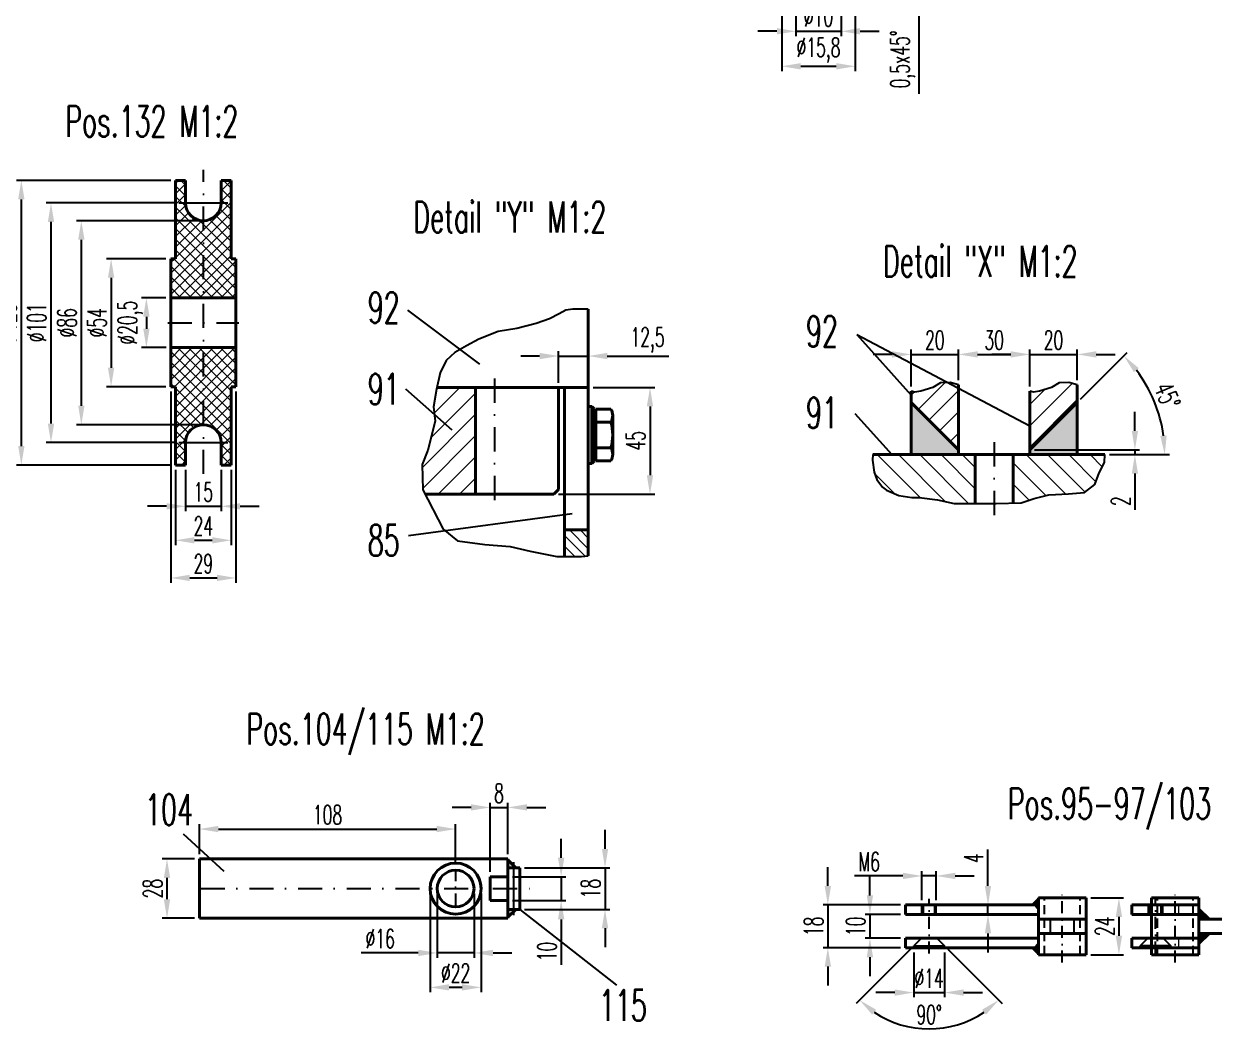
# Model space of a CAD drawing. Extents: x -620 to 569, y 5788 to 6629.
# Drawn here: x -117 to 133.8, y 6074.7 to 6285.1 of the extents above; entities that cross this region are included whole.
import ezdxf

# ---------------------------------------------------------------- set-up
doc = ezdxf.new("R2010")
doc.units = 0
doc.linetypes.add('STRICHPUNKT', pattern=[25.4, 12.7, -6.35, 0, -6.35])
doc.linetypes.add('VERDECKT', pattern=[9.525, 6.35, -3.175])
doc.layers.get('Defpoints').update_dxf_attribs({"linetype": 'CONTINUOUS'})
for name, color, linetype, lineweight in [('ACHSE', 150, 'STRICHPUNKT', 25), ('BEM', 6, 'CONTINUOUS', 25), ('SCHRAFFUR', 252, 'CONTINUOUS', 13), ('TEXT_7', 1, 'CONTINUOUS', 60), ('VERDECKT', 2, 'VERDECKT', 25), ('VOLL_03', 6, 'CONTINUOUS', 25), ('VOLL_05', 7, 'CONTINUOUS', 40)]:
    doc.layers.add(name, color=color, linetype=linetype, lineweight=lineweight)
doc.styles.add('ROMANS', font='romans.shx', dxfattribs={"width": 0.6, "height": 80})
doc.styles.get("Standard").update_dxf_attribs({"font": 'romans.shx', "width": 0.6})
doc.dimstyles.get("Standard").update_dxf_attribs({"dimtxt": 4, "dimasz": 4, "dimexe": 1, "dimexo": 1, "dimgap": 1, "dimtad": 1, "dimdsep": 46, "dimtxsty": 'Standard', "dimcen": 0, "dimclrd": 256, "dimclre": 256, "dimclrt": 256, "dimazin": 0, "dimtfac": 1, "dimtmove": 0, "dimatfit": 3, "dimfxl": 0, "dimtolj": 1, "dimtzin": 0, "dimarcsym": 0})
pattern_1 = [(45, (73.5245, 2030.1552), (-2.245064, 2.245064), [])]

# ---------------------------------------------------------------- blocks, each defined once
blk = doc.blocks.new('*D361')
at = {"layer": 'BEM', "lineweight": -2}
for p, q in [((71.56, 6297.34), (71.56, 6301.34)), ((58.64, 6292.84), (72.56, 6292.84)), ((59.14, 6293.34), (72.56, 6293.34)), ((71.56, 6293.34), (71.56, 6292.84)), ((71.56, 6288.84), (71.56, 6270.39))]:
    blk.add_line(p, q, dxfattribs=at)
at = {"layer": 'BEM'}
for points in [[(70.89, 6297.34), (72.23, 6297.34), (71.56, 6293.34)], [(70.89, 6288.84), (72.23, 6288.84), (71.56, 6292.84)]]:
    blk.add_solid(points, dxfattribs=at)
at = {"layer": 'Defpoints', "color": 0}
for p in [(57.64, 6292.84), (58.14, 6293.34), (71.56, 6292.84)]:
    blk.add_point(p, dxfattribs=at)
at = {"layer": 'BEM', "insert": (68.18, 6277.62), "char_height": 4, "attachment_point": 5, "rotation": 90}
blk.add_mtext('\\A1;0,5x45°', dxfattribs=at)
blk = doc.blocks.new('*D360')
at = {"layer": 'BEM', "lineweight": -2}
for p, q in [((42.64, 6292.34), (42.64, 6275.17)), ((58.14, 6292.34), (58.14, 6275.17)), ((46.64, 6276.17), (54.14, 6276.17))]:
    blk.add_line(p, q, dxfattribs=at)
at = {"layer": 'BEM'}
for points in [[(46.64, 6276.84), (46.64, 6275.5), (42.64, 6276.17)], [(54.14, 6276.84), (54.14, 6275.5), (58.14, 6276.17)]]:
    blk.add_solid(points, dxfattribs=at)
at = {"layer": 'Defpoints', "color": 0}
for p in [(42.64, 6293.34), (58.14, 6293.34), (58.14, 6276.17)]:
    blk.add_point(p, dxfattribs=at)
at = {"layer": 'BEM', "insert": (50.39, 6279.55), "char_height": 4, "attachment_point": 5}
blk.add_mtext('\\A1;%%c15,8', dxfattribs=at)
blk = doc.blocks.new('*D359')
at = {"layer": 'BEM', "lineweight": -2}
for p, q in [((45.64, 6292.34), (45.64, 6282.54)), ((55.14, 6292.34), (55.14, 6282.54)), ((41.64, 6283.54), (37.64, 6283.54)), ((45.64, 6283.54), (55.14, 6283.54)), ((59.14, 6283.54), (63.14, 6283.54))]:
    blk.add_line(p, q, dxfattribs=at)
at = {"layer": 'BEM'}
for points in [[(41.64, 6284.21), (41.64, 6282.88), (45.64, 6283.54)], [(59.14, 6284.21), (59.14, 6282.88), (55.14, 6283.54)]]:
    blk.add_solid(points, dxfattribs=at)
at = {"layer": 'Defpoints', "color": 0}
for p in [(45.64, 6293.34), (55.14, 6293.34), (55.14, 6283.54)]:
    blk.add_point(p, dxfattribs=at)
at = {"layer": 'BEM', "insert": (50.39, 6286.54), "char_height": 4, "attachment_point": 5}
blk.add_mtext('\\A1;%%c10', dxfattribs=at)
blk = doc.blocks.new('*D333')
at = {"layer": 'BEM', "lineweight": -2}
for p, q in [((-80.06, 6110.12), (-80.06, 6116.42)), ((-76.06, 6115.42), (-30.06, 6115.42)), ((-26.06, 6108), (-26.06, 6116.42))]:
    blk.add_line(p, q, dxfattribs=at)
at = {"layer": 'BEM'}
for points in [[(-76.06, 6116.09), (-76.06, 6114.75), (-80.06, 6115.42)], [(-30.06, 6116.09), (-30.06, 6114.75), (-26.06, 6115.42)]]:
    blk.add_solid(points, dxfattribs=at)
at = {"layer": 'Defpoints', "color": 0}
for p in [(-26.06, 6115.42), (-80.06, 6109.12), (-26.06, 6107)]:
    blk.add_point(p, dxfattribs=at)
at = {"layer": 'BEM', "insert": (-53.06, 6118.42), "char_height": 4, "attachment_point": 5}
blk.add_mtext('\\A1;108', dxfattribs=at)
blk = doc.blocks.new('*D335')
at = {"layer": 'BEM', "lineweight": -2}
for p, q in [((-22.81, 6119.98), (-26.81, 6119.98)), ((-18.81, 6106.37), (-18.81, 6120.98)), ((-18.81, 6119.98), (-15.06, 6119.98)), ((-15.06, 6110.12), (-15.06, 6120.98)), ((-11.06, 6119.98), (-7.06, 6119.98))]:
    blk.add_line(p, q, dxfattribs=at)
at = {"layer": 'BEM'}
for points in [[(-22.81, 6120.65), (-22.81, 6119.32), (-18.81, 6119.98)], [(-11.06, 6120.65), (-11.06, 6119.32), (-15.06, 6119.98)]]:
    blk.add_solid(points, dxfattribs=at)
at = {"layer": 'Defpoints', "color": 0}
for p in [(-15.06, 6119.98), (-15.06, 6109.12), (-18.81, 6105.37)]:
    blk.add_point(p, dxfattribs=at)
at = {"layer": 'BEM', "insert": (-16.94, 6122.98), "char_height": 4, "attachment_point": 5}
blk.add_mtext('\\A1;8', dxfattribs=at)
blk = doc.blocks.new('*D336')
at = {"layer": 'BEM', "lineweight": -2}
for p, q in [((-3.83, 6109.37), (-3.83, 6113.37)), ((-14.06, 6105.37), (-2.83, 6105.37)), ((-3.83, 6105.37), (-3.83, 6100.37)), ((-14.06, 6100.37), (-2.83, 6100.37)), ((-3.83, 6096.37), (-3.83, 6086.83))]:
    blk.add_line(p, q, dxfattribs=at)
at = {"layer": 'BEM'}
for points in [[(-4.5, 6109.37), (-3.16, 6109.37), (-3.83, 6105.37)], [(-4.5, 6096.37), (-3.16, 6096.37), (-3.83, 6100.37)]]:
    blk.add_solid(points, dxfattribs=at)
at = {"layer": 'Defpoints', "color": 0}
for p in [(-15.06, 6105.37), (-15.06, 6100.37), (-3.83, 6100.37)]:
    blk.add_point(p, dxfattribs=at)
at = {"layer": 'BEM', "insert": (-6.83, 6089.6), "char_height": 4, "attachment_point": 5, "rotation": 90}
blk.add_mtext('\\A1;10', dxfattribs=at)
blk = doc.blocks.new('*D338')
at = {"layer": 'BEM', "lineweight": -2}
for p, q in [((5.41, 6111.25), (5.41, 6115.25)), ((-11.56, 6107.25), (6.41, 6107.25)), ((5.41, 6107.25), (5.41, 6098.5)), ((-11.56, 6098.5), (6.41, 6098.5)), ((5.41, 6094.5), (5.41, 6090.5))]:
    blk.add_line(p, q, dxfattribs=at)
at = {"layer": 'BEM'}
for points in [[(4.74, 6111.25), (6.08, 6111.25), (5.41, 6107.25)], [(4.74, 6094.5), (6.08, 6094.5), (5.41, 6098.5)]]:
    blk.add_solid(points, dxfattribs=at)
at = {"layer": 'Defpoints', "color": 0}
for p in [(-12.56, 6107.25), (-12.56, 6098.5), (5.41, 6098.5)]:
    blk.add_point(p, dxfattribs=at)
at = {"layer": 'BEM', "insert": (2.41, 6102.87), "char_height": 4, "attachment_point": 5, "rotation": 90}
blk.add_mtext('\\A1;18', dxfattribs=at)
blk = doc.blocks.new('*D331')
at = {"layer": 'BEM', "lineweight": -2}
for p, q in [((-81.06, 6109.12), (-87.88, 6109.12)), ((-86.88, 6105.12), (-86.88, 6100.62)), ((-81.06, 6096.62), (-87.88, 6096.62))]:
    blk.add_line(p, q, dxfattribs=at)
at = {"layer": 'BEM'}
for points in [[(-87.54, 6105.12), (-86.21, 6105.12), (-86.88, 6109.12)], [(-87.54, 6100.62), (-86.21, 6100.62), (-86.88, 6096.62)]]:
    blk.add_solid(points, dxfattribs=at)
at = {"layer": 'Defpoints', "color": 0}
for p in [(-80.06, 6109.12), (-86.88, 6096.62), (-80.06, 6096.62)]:
    blk.add_point(p, dxfattribs=at)
at = {"layer": 'BEM', "insert": (-89.88, 6102.87), "char_height": 4, "attachment_point": 5, "rotation": 90}
blk.add_mtext('\\A1;28', dxfattribs=at)
blk = doc.blocks.new('*D334')
at = {"layer": 'BEM', "lineweight": -2}
for p, q in [((-29.94, 6101.87), (-29.94, 6088.31)), ((-22.19, 6101.87), (-22.19, 6088.31)), ((-33.94, 6089.31), (-45.99, 6089.31)), ((-22.19, 6089.31), (-29.94, 6089.31)), ((-18.19, 6089.31), (-14.19, 6089.31))]:
    blk.add_line(p, q, dxfattribs=at)
at = {"layer": 'BEM'}
for points in [[(-33.94, 6089.98), (-33.94, 6088.64), (-29.94, 6089.31)], [(-18.19, 6089.98), (-18.19, 6088.64), (-22.19, 6089.31)]]:
    blk.add_solid(points, dxfattribs=at)
at = {"layer": 'Defpoints', "color": 0}
for p in [(-29.94, 6102.87), (-22.19, 6102.87), (-29.94, 6089.31)]:
    blk.add_point(p, dxfattribs=at)
at = {"layer": 'BEM', "insert": (-41.96, 6092.31), "char_height": 4, "attachment_point": 5}
blk.add_mtext('\\A1;%%c16', dxfattribs=at)
blk = doc.blocks.new('*D341')
at = {"layer": 'BEM', "lineweight": -2}
for p, q in [((-31.44, 6101.87), (-31.44, 6081.05)), ((-20.69, 6101.87), (-20.69, 6081.05)), ((-24.69, 6082.05), (-27.44, 6082.05))]:
    blk.add_line(p, q, dxfattribs=at)
at = {"layer": 'BEM'}
for points in [[(-27.44, 6082.72), (-27.44, 6081.39), (-31.44, 6082.05)], [(-24.69, 6082.72), (-24.69, 6081.39), (-20.69, 6082.05)]]:
    blk.add_solid(points, dxfattribs=at)
at = {"layer": 'Defpoints', "color": 0}
for p in [(-31.44, 6102.87), (-20.69, 6102.87), (-31.44, 6082.05)]:
    blk.add_point(p, dxfattribs=at)
at = {"layer": 'BEM', "insert": (-26.06, 6085.05), "char_height": 4, "attachment_point": 5}
blk.add_mtext('\\A1;%%c22', dxfattribs=at)
blk = doc.blocks.new('*D314')
at = {"layer": 'BEM', "lineweight": -2}
for p, q in [((86.1, 6103.42), (86.1, 6111.13)), ((83.73, 6099.42), (87.1, 6099.42)), ((83.73, 6097.42), (87.1, 6097.42)), ((86.1, 6097.42), (86.1, 6099.42)), ((86.1, 6093.42), (86.1, 6089.42))]:
    blk.add_line(p, q, dxfattribs=at)
at = {"layer": 'BEM'}
for points in [[(85.43, 6103.42), (86.76, 6103.42), (86.1, 6099.42)], [(85.43, 6093.42), (86.76, 6093.42), (86.1, 6097.42)]]:
    blk.add_solid(points, dxfattribs=at)
at = {"layer": 'Defpoints', "color": 0}
for p in [(82.73, 6099.42), (82.73, 6097.42), (86.1, 6099.42)]:
    blk.add_point(p, dxfattribs=at)
at = {"layer": 'BEM', "insert": (83.1, 6109.27), "char_height": 4, "attachment_point": 5, "rotation": 90}
blk.add_mtext('\\A1;4', dxfattribs=at)
blk = doc.blocks.new('*D324')
at = {"layer": 'BEM', "lineweight": -2}
for p, q in [((70.44, 6089.42), (70.44, 6079.96)), ((76.94, 6089.42), (76.94, 6079.96)), ((66.44, 6080.96), (62.44, 6080.96)), ((70.44, 6080.96), (76.94, 6080.96)), ((80.94, 6080.96), (84.94, 6080.96))]:
    blk.add_line(p, q, dxfattribs=at)
at = {"layer": 'BEM'}
for points in [[(66.44, 6081.62), (66.44, 6080.29), (70.44, 6080.96)], [(80.94, 6081.62), (80.94, 6080.29), (76.94, 6080.96)]]:
    blk.add_solid(points, dxfattribs=at)
at = {"layer": 'Defpoints', "color": 0}
for p in [(70.44, 6090.42), (76.94, 6090.42), (76.94, 6080.96)]:
    blk.add_point(p, dxfattribs=at)
at = {"layer": 'BEM', "insert": (73.69, 6083.96), "char_height": 4, "attachment_point": 5}
blk.add_mtext('\\A1;%%c14', dxfattribs=at)
blk = doc.blocks.new('*D323')
at = {"layer": 'BEM', "lineweight": -2}
for p, q in [((69.74, 6090.08), (58.32, 6078.67)), ((77.65, 6090.08), (89.06, 6078.67))]:
    blk.add_line(p, q, dxfattribs=at)
blk.add_arc((73.69, 6094.04), 20.74, 236.069, 303.931, dxfattribs=at)
at = {"layer": 'BEM'}
for points in [[(61.69, 6076.32), (62.54, 6077.35), (59.03, 6079.38)], [(84.85, 6077.35), (85.69, 6076.32), (88.36, 6079.38)]]:
    blk.add_solid(points, dxfattribs=at)
at = {"layer": 'Defpoints', "color": 0}
for p in [(72.07, 6092.42), (75.32, 6092.42), (70.44, 6090.79), (76.94, 6090.79), (68.33, 6074.01)]:
    blk.add_point(p, dxfattribs=at)
at = {"layer": 'BEM', "insert": (73.69, 6076.3), "char_height": 4, "attachment_point": 5}
blk.add_mtext('\\A1;90°', dxfattribs=at)
blk = doc.blocks.new('*D325')
at = {"layer": 'BEM', "lineweight": -2}
for p, q in [((68.19, 6105.54), (57.96, 6105.54)), ((72.19, 6100.42), (72.19, 6106.54)), ((75.19, 6105.54), (72.19, 6105.54)), ((75.19, 6100.42), (75.19, 6106.54)), ((79.19, 6105.54), (83.19, 6105.54))]:
    blk.add_line(p, q, dxfattribs=at)
at = {"layer": 'BEM'}
for points in [[(68.19, 6106.21), (68.19, 6104.87), (72.19, 6105.54)], [(79.19, 6106.21), (79.19, 6104.87), (75.19, 6105.54)]]:
    blk.add_solid(points, dxfattribs=at)
at = {"layer": 'Defpoints', "color": 0}
for p in [(72.19, 6105.54), (72.19, 6099.42), (75.19, 6099.42)]:
    blk.add_point(p, dxfattribs=at)
at = {"layer": 'BEM', "insert": (61.08, 6108.54), "char_height": 4, "attachment_point": 5}
blk.add_mtext('\\A1;M6', dxfattribs=at)
blk = doc.blocks.new('*D312')
at = {"layer": 'BEM', "lineweight": -2}
for p, q in [((61.22, 6101.42), (61.22, 6105.42)), ((67.69, 6097.42), (60.22, 6097.42)), ((61.22, 6097.42), (61.22, 6092.42)), ((67.69, 6092.42), (60.22, 6092.42)), ((61.22, 6088.42), (61.22, 6084.42))]:
    blk.add_line(p, q, dxfattribs=at)
at = {"layer": 'BEM'}
for points in [[(60.56, 6101.42), (61.89, 6101.42), (61.22, 6097.42)], [(60.56, 6088.42), (61.89, 6088.42), (61.22, 6092.42)]]:
    blk.add_solid(points, dxfattribs=at)
at = {"layer": 'Defpoints', "color": 0}
for p in [(68.69, 6097.42), (61.22, 6092.42), (68.69, 6092.42)]:
    blk.add_point(p, dxfattribs=at)
at = {"layer": 'BEM', "insert": (58.22, 6094.92), "char_height": 4, "attachment_point": 5, "rotation": 90}
blk.add_mtext('\\A1;10', dxfattribs=at)
blk = doc.blocks.new('*D329')
at = {"layer": 'BEM', "lineweight": -2}
for p, q in [((52.36, 6103.42), (52.36, 6107.42)), ((67.69, 6099.42), (51.36, 6099.42)), ((52.36, 6099.42), (52.36, 6090.42)), ((67.69, 6090.42), (51.36, 6090.42)), ((52.36, 6086.42), (52.36, 6082.42))]:
    blk.add_line(p, q, dxfattribs=at)
at = {"layer": 'BEM'}
for points in [[(51.69, 6103.42), (53.03, 6103.42), (52.36, 6099.42)], [(51.69, 6086.42), (53.03, 6086.42), (52.36, 6090.42)]]:
    blk.add_solid(points, dxfattribs=at)
at = {"layer": 'Defpoints', "color": 0}
for p in [(68.69, 6099.42), (52.36, 6090.42), (68.69, 6090.42)]:
    blk.add_point(p, dxfattribs=at)
at = {"layer": 'BEM', "insert": (49.36, 6094.92), "char_height": 4, "attachment_point": 5, "rotation": 90}
blk.add_mtext('\\A1;18', dxfattribs=at)
blk = doc.blocks.new('*D328')
at = {"layer": 'BEM', "lineweight": -2}
for p, q in [((107.76, 6100.92), (114.68, 6100.92)), ((113.68, 6096.92), (113.68, 6092.92)), ((107.76, 6088.92), (114.68, 6088.92))]:
    blk.add_line(p, q, dxfattribs=at)
at = {"layer": 'BEM'}
for points in [[(113.02, 6096.92), (114.35, 6096.92), (113.68, 6100.92)], [(113.02, 6092.92), (114.35, 6092.92), (113.68, 6088.92)]]:
    blk.add_solid(points, dxfattribs=at)
at = {"layer": 'Defpoints', "color": 0}
for p in [(106.76, 6100.92), (106.76, 6088.92), (113.68, 6088.92)]:
    blk.add_point(p, dxfattribs=at)
at = {"layer": 'BEM', "insert": (110.68, 6094.92), "char_height": 4, "attachment_point": 5, "rotation": 90}
blk.add_mtext('\\A1;24', dxfattribs=at)
blk = doc.blocks.new('*D238')
at = {"layer": 'BEM', "lineweight": -2}
for p, q in [((-86.09, 6207.62), (-86.09, 6167.34)), ((-72.34, 6207.62), (-72.34, 6167.34)), ((-82.09, 6168.34), (-76.34, 6168.34))]:
    blk.add_line(p, q, dxfattribs=at)
at = {"layer": 'BEM'}
for points in [[(-82.09, 6169.01), (-82.09, 6167.68), (-86.09, 6168.34)], [(-76.34, 6169.01), (-76.34, 6167.68), (-72.34, 6168.34)]]:
    blk.add_solid(points, dxfattribs=at)
at = {"layer": 'Defpoints', "color": 0}
for p in [(-86.09, 6208.62), (-72.34, 6208.62), (-72.34, 6168.34)]:
    blk.add_point(p, dxfattribs=at)
at = {"layer": 'BEM', "insert": (-79.22, 6171.34), "char_height": 4, "attachment_point": 5}
blk.add_mtext('\\A1;29', dxfattribs=at)
blk = doc.blocks.new('*D245')
at = {"layer": 'BEM', "lineweight": -2}
for p, q in [((-87.09, 6235.62), (-99.65, 6235.62)), ((-98.65, 6231.62), (-98.65, 6212.62)), ((-87.09, 6208.62), (-99.65, 6208.62))]:
    blk.add_line(p, q, dxfattribs=at)
at = {"layer": 'BEM'}
for points in [[(-99.32, 6231.62), (-97.99, 6231.62), (-98.65, 6235.62)], [(-99.32, 6212.62), (-97.99, 6212.62), (-98.65, 6208.62)]]:
    blk.add_solid(points, dxfattribs=at)
at = {"layer": 'Defpoints', "color": 0}
for p in [(-86.09, 6235.62), (-98.65, 6208.62), (-86.09, 6208.62)]:
    blk.add_point(p, dxfattribs=at)
at = {"layer": 'BEM', "insert": (-101.65, 6222.12), "char_height": 4, "attachment_point": 5, "rotation": 90}
blk.add_mtext('\\A1;%%c54', dxfattribs=at)
blk = doc.blocks.new('*D244')
at = {"layer": 'BEM', "lineweight": -2}
for p, q in [((-80.22, 6243.62), (-105.93, 6243.62)), ((-104.93, 6239.62), (-104.93, 6204.62)), ((-80.22, 6200.62), (-105.93, 6200.62))]:
    blk.add_line(p, q, dxfattribs=at)
at = {"layer": 'BEM'}
for points in [[(-105.59, 6239.62), (-104.26, 6239.62), (-104.93, 6243.62)], [(-105.59, 6204.62), (-104.26, 6204.62), (-104.93, 6200.62)]]:
    blk.add_solid(points, dxfattribs=at)
at = {"layer": 'Defpoints', "color": 0}
for p in [(-79.22, 6243.62), (-104.93, 6200.62), (-79.22, 6200.62)]:
    blk.add_point(p, dxfattribs=at)
at = {"layer": 'BEM', "insert": (-107.93, 6222.12), "char_height": 4, "attachment_point": 5, "rotation": 90}
blk.add_mtext('\\A1;%%c86', dxfattribs=at)
blk = doc.blocks.new('*D243')
at = {"layer": 'BEM', "lineweight": -2}
for p, q in [((-85.4, 6247.37), (-112.32, 6247.37)), ((-111.32, 6243.37), (-111.32, 6200.87)), ((-85.4, 6196.87), (-112.32, 6196.87))]:
    blk.add_line(p, q, dxfattribs=at)
at = {"layer": 'BEM'}
for points in [[(-111.98, 6243.37), (-110.65, 6243.37), (-111.32, 6247.37)], [(-111.98, 6200.87), (-110.65, 6200.87), (-111.32, 6196.87)]]:
    blk.add_solid(points, dxfattribs=at)
at = {"layer": 'Defpoints', "color": 0}
for p in [(-84.4, 6247.37), (-111.32, 6196.87), (-84.4, 6196.87)]:
    blk.add_point(p, dxfattribs=at)
at = {"layer": 'BEM', "insert": (-114.32, 6222.12), "char_height": 4, "attachment_point": 5, "rotation": 90}
blk.add_mtext('\\A1;%%c101', dxfattribs=at)
blk = doc.blocks.new('*D242')
at = {"layer": 'BEM', "lineweight": -2}
for p, q in [((-86.09, 6252.12), (-118.57, 6252.12)), ((-117.57, 6248.12), (-117.57, 6196.12)), ((-86.09, 6192.12), (-118.57, 6192.12))]:
    blk.add_line(p, q, dxfattribs=at)
at = {"layer": 'BEM'}
for points in [[(-118.23, 6248.12), (-116.9, 6248.12), (-117.57, 6252.12)], [(-118.23, 6196.12), (-116.9, 6196.12), (-117.57, 6192.12)]]:
    blk.add_solid(points, dxfattribs=at)
at = {"layer": 'Defpoints', "color": 0}
for p in [(-85.09, 6252.12), (-117.57, 6192.12), (-85.09, 6192.12)]:
    blk.add_point(p, dxfattribs=at)
at = {"layer": 'BEM', "insert": (-120.57, 6222.12), "char_height": 4, "attachment_point": 5, "rotation": 90}
blk.add_mtext('\\A1;%%c120', dxfattribs=at)
blk = doc.blocks.new('*D241')
at = {"layer": 'BEM', "lineweight": -2}
for p, q in [((-87.09, 6227.37), (-92.22, 6227.37)), ((-91.22, 6223.37), (-91.22, 6220.87)), ((-87.07, 6216.87), (-92.22, 6216.87))]:
    blk.add_line(p, q, dxfattribs=at)
at = {"layer": 'BEM'}
for points in [[(-91.89, 6223.37), (-90.55, 6223.37), (-91.22, 6227.37)], [(-91.89, 6220.87), (-90.55, 6220.87), (-91.22, 6216.87)]]:
    blk.add_solid(points, dxfattribs=at)
at = {"layer": 'Defpoints', "color": 0}
for p in [(-86.09, 6227.37), (-91.22, 6216.87), (-86.07, 6216.87)]:
    blk.add_point(p, dxfattribs=at)
at = {"layer": 'BEM', "insert": (-94.6, 6222.12), "char_height": 4, "attachment_point": 5, "rotation": 90}
blk.add_mtext('\\A1;%%c20,5', dxfattribs=at)
blk = doc.blocks.new('*D240')
at = {"layer": 'BEM', "lineweight": -2}
for p, q in [((-82.97, 6191.12), (-82.97, 6182.44)), ((-75.47, 6191.12), (-75.47, 6182.44)), ((-86.97, 6183.44), (-90.97, 6183.44)), ((-82.97, 6183.44), (-75.47, 6183.44)), ((-71.47, 6183.44), (-67.47, 6183.44))]:
    blk.add_line(p, q, dxfattribs=at)
at = {"layer": 'BEM'}
for points in [[(-86.97, 6184.1), (-86.97, 6182.77), (-82.97, 6183.44)], [(-71.47, 6184.1), (-71.47, 6182.77), (-75.47, 6183.44)]]:
    blk.add_solid(points, dxfattribs=at)
at = {"layer": 'Defpoints', "color": 0}
for p in [(-82.97, 6192.12), (-75.47, 6192.12), (-75.47, 6183.44)]:
    blk.add_point(p, dxfattribs=at)
at = {"layer": 'BEM', "insert": (-79.22, 6186.44), "char_height": 4, "attachment_point": 5}
blk.add_mtext('\\A1;15', dxfattribs=at)
blk = doc.blocks.new('*D239')
at = {"layer": 'BEM', "lineweight": -2}
for p, q in [((-85.09, 6191.12), (-85.09, 6175.27)), ((-73.34, 6191.12), (-73.34, 6175.27)), ((-81.09, 6176.27), (-77.34, 6176.27))]:
    blk.add_line(p, q, dxfattribs=at)
at = {"layer": 'BEM'}
for points in [[(-81.09, 6176.94), (-81.09, 6175.61), (-85.09, 6176.27)], [(-77.34, 6176.94), (-77.34, 6175.61), (-73.34, 6176.27)]]:
    blk.add_solid(points, dxfattribs=at)
at = {"layer": 'Defpoints', "color": 0}
for p in [(-85.09, 6192.12), (-73.34, 6192.12), (-73.34, 6176.27)]:
    blk.add_point(p, dxfattribs=at)
at = {"layer": 'BEM', "insert": (-79.22, 6179.27), "char_height": 4, "attachment_point": 5}
blk.add_mtext('\\A1;24', dxfattribs=at)
blk = doc.blocks.new('*D196')
at = {"layer": 'BEM', "lineweight": -2}
for p, q in [((105.61, 6206.03), (115.43, 6215.85)), ((111.71, 6194.32), (124.35, 6194.32))]:
    blk.add_line(p, q, dxfattribs=at)
blk.add_arc((93.9, 6194.32), 29.45, 7.7883, 37.2117, dxfattribs=at)
at = {"layer": 'BEM'}
for points in [[(116.85, 6211.69), (117.86, 6212.57), (114.72, 6215.15)], [(123.74, 6198.36), (122.41, 6198.27), (123.35, 6194.32)]]:
    blk.add_solid(points, dxfattribs=at)
at = {"layer": 'Defpoints', "color": 0}
for p in [(104.9, 6205.32), (122.35, 6201.94), (94.9, 6195.32), (61.82, 6194.32), (110.71, 6194.32)]:
    blk.add_point(p, dxfattribs=at)
at = {"layer": 'BEM', "insert": (123.88, 6206.74), "char_height": 4, "attachment_point": 5, "rotation": 292.5}
blk.add_mtext('\\A1;45°', dxfattribs=at)
blk = doc.blocks.new('*D195')
at = {"layer": 'BEM', "lineweight": -2}
for p, q in [((117.05, 6199.32), (117.05, 6203.32)), ((95.9, 6195.32), (118.05, 6195.32)), ((117.05, 6195.32), (117.05, 6194.32)), ((111.71, 6194.32), (118.05, 6194.32)), ((117.05, 6190.32), (117.05, 6182.72))]:
    blk.add_line(p, q, dxfattribs=at)
at = {"layer": 'BEM'}
for points in [[(116.39, 6199.32), (117.72, 6199.32), (117.05, 6195.32)], [(116.39, 6190.32), (117.72, 6190.32), (117.05, 6194.32)]]:
    blk.add_solid(points, dxfattribs=at)
at = {"layer": 'Defpoints', "color": 0}
for p in [(94.9, 6195.32), (110.71, 6194.32), (117.05, 6194.32)]:
    blk.add_point(p, dxfattribs=at)
at = {"layer": 'BEM', "insert": (114.05, 6184.52), "char_height": 4, "attachment_point": 5, "rotation": 90}
blk.add_mtext('\\A1;2', dxfattribs=at)
blk = doc.blocks.new('*D194')
at = {"layer": 'BEM', "lineweight": -2}
for p, q in [((79.9, 6210.05), (79.9, 6216.45)), ((83.9, 6215.45), (90.9, 6215.45)), ((94.9, 6208.69), (94.9, 6216.45))]:
    blk.add_line(p, q, dxfattribs=at)
at = {"layer": 'BEM'}
for points in [[(83.9, 6216.11), (83.9, 6214.78), (79.9, 6215.45)], [(90.9, 6216.11), (90.9, 6214.78), (94.9, 6215.45)]]:
    blk.add_solid(points, dxfattribs=at)
at = {"layer": 'Defpoints', "color": 0}
for p in [(94.9, 6215.45), (79.9, 6209.05), (94.9, 6207.69)]:
    blk.add_point(p, dxfattribs=at)
at = {"layer": 'BEM', "insert": (87.4, 6218.45), "char_height": 4, "attachment_point": 5}
blk.add_mtext('\\A1;30', dxfattribs=at)
blk = doc.blocks.new('*D193')
at = {"layer": 'BEM', "lineweight": -2}
for p, q in [((90.9, 6215.45), (86.9, 6215.45)), ((94.9, 6208.69), (94.9, 6216.45)), ((94.9, 6215.45), (104.9, 6215.45)), ((104.9, 6210.05), (104.9, 6216.45)), ((108.9, 6215.45), (112.9, 6215.45))]:
    blk.add_line(p, q, dxfattribs=at)
at = {"layer": 'BEM'}
for points in [[(90.9, 6216.11), (90.9, 6214.78), (94.9, 6215.45)], [(108.9, 6216.11), (108.9, 6214.78), (104.9, 6215.45)]]:
    blk.add_solid(points, dxfattribs=at)
at = {"layer": 'Defpoints', "color": 0}
for p in [(104.9, 6215.45), (94.9, 6207.69), (104.9, 6209.05)]:
    blk.add_point(p, dxfattribs=at)
at = {"layer": 'BEM', "insert": (99.9, 6218.45), "char_height": 4, "attachment_point": 5}
blk.add_mtext('\\A1;20', dxfattribs=at)
blk = doc.blocks.new('*D192')
at = {"layer": 'BEM', "lineweight": -2}
for p, q in [((65.9, 6215.45), (61.9, 6215.45)), ((69.9, 6208.69), (69.9, 6216.45)), ((69.9, 6215.45), (79.9, 6215.45)), ((79.9, 6210.05), (79.9, 6216.45)), ((83.9, 6215.45), (87.9, 6215.45))]:
    blk.add_line(p, q, dxfattribs=at)
at = {"layer": 'BEM'}
for points in [[(65.9, 6216.11), (65.9, 6214.78), (69.9, 6215.45)], [(83.9, 6216.11), (83.9, 6214.78), (79.9, 6215.45)]]:
    blk.add_solid(points, dxfattribs=at)
at = {"layer": 'Defpoints', "color": 0}
for p in [(79.9, 6215.45), (69.9, 6207.69), (79.9, 6209.05)]:
    blk.add_point(p, dxfattribs=at)
at = {"layer": 'BEM', "insert": (74.9, 6218.45), "char_height": 4, "attachment_point": 5}
blk.add_mtext('\\A1;20', dxfattribs=at)
blk = doc.blocks.new('*D190')
at = {"layer": 'BEM', "lineweight": -2}
for p, q in [((2.89, 6208.48), (15.89, 6208.48)), ((14.89, 6204.48), (14.89, 6189.98)), ((-4.36, 6185.98), (15.89, 6185.98))]:
    blk.add_line(p, q, dxfattribs=at)
at = {"layer": 'BEM'}
for points in [[(14.22, 6204.48), (15.55, 6204.48), (14.89, 6208.48)], [(14.22, 6189.98), (15.55, 6189.98), (14.89, 6185.98)]]:
    blk.add_solid(points, dxfattribs=at)
at = {"layer": 'Defpoints', "color": 0}
for p in [(1.89, 6208.48), (-5.36, 6185.98), (14.89, 6185.98)]:
    blk.add_point(p, dxfattribs=at)
at = {"layer": 'BEM', "insert": (11.89, 6197.23), "char_height": 4, "attachment_point": 5, "rotation": 90}
blk.add_mtext('\\A1;45', dxfattribs=at)
blk = doc.blocks.new('*D189')
at = {"layer": 'BEM', "lineweight": -2}
for p, q in [((-8.36, 6215.1), (-12.36, 6215.1)), ((-4.36, 6209.48), (-4.36, 6216.1)), ((-4.36, 6215.1), (1.89, 6215.1)), ((1.89, 6209.48), (1.89, 6216.1)), ((5.89, 6215.1), (18.86, 6215.1))]:
    blk.add_line(p, q, dxfattribs=at)
at = {"layer": 'BEM'}
for points in [[(-8.36, 6215.77), (-8.36, 6214.43), (-4.36, 6215.1)], [(5.89, 6215.77), (5.89, 6214.43), (1.89, 6215.1)]]:
    blk.add_solid(points, dxfattribs=at)
at = {"layer": 'Defpoints', "color": 0}
for p in [(1.89, 6215.1), (-4.36, 6208.48), (1.89, 6208.48)]:
    blk.add_point(p, dxfattribs=at)
at = {"layer": 'BEM', "insert": (14.37, 6218.48), "char_height": 4, "attachment_point": 5}
blk.add_mtext('\\A1;12,5', dxfattribs=at)

msp = doc.modelspace()

# ---------------------------------------------------------------- hatches: boundary and pattern name
at = {"layer": 'SCHRAFFUR'}
h = msp.add_hatch(dxfattribs=at)
h.set_pattern_fill('ANSI37', color=256, scale=0.5, style=0)
h.set_pattern_definition([(45, (1868.9799, 2148.3877), (-1.122532, 1.122532), []), (135, (1868.9799, 2148.3877), (-1.122532, -1.122532), [])])
h.paths.add_polyline_path([(-79.2155, 6243.6247, -0.41421356), (-82.9655, 6247.3747), (-82.9655, 6252.1247), (-85.0905, 6252.1247), (-85.0905, 6235.6247), (-86.0905, 6235.6247), (-86.0905, 6227.3747), (-79.2155, 6227.3747)])
h.paths.add_polyline_path([(-72.3405, 6235.6247), (-73.3405, 6235.6247), (-73.3405, 6252.1247), (-75.4655, 6252.1247), (-75.4655, 6247.3747, -0.41421356), (-79.2155, 6243.6247), (-79.2155, 6227.3747), (-72.3405, 6227.3747)])
h.paths.add_polyline_path([(-79.2155, 6216.8747), (-86.0905, 6216.8747), (-86.0905, 6208.6247), (-85.0905, 6208.6247), (-85.0905, 6192.1247), (-82.9655, 6192.1247), (-82.9655, 6196.8747, -0.41421356), (-79.2155, 6200.6247)])
h.paths.add_polyline_path([(-73.3405, 6208.6247), (-72.3405, 6208.6247), (-72.3405, 6216.8747), (-79.2155, 6216.8747), (-79.2155, 6200.6247, -0.41421356), (-75.4655, 6196.8747), (-75.4655, 6192.1247), (-73.3405, 6192.1247)])
h = msp.add_hatch(dxfattribs=at)
h.set_pattern_fill('ANSI31', color=256, style=0)
h.set_pattern_definition([(45, (331.016, 1387.5658), (-2.245064, 2.245064), [])])
h.paths.add_polyline_path([(-31.9213, 6195.3014), (-33.1425, 6192.2198), (-32.968, 6186.9287), (-32.4812, 6185.9753), (-21.8622, 6185.9753), (-21.8622, 6208.4753), (-30.0293, 6208.4753), (-30.1185, 6208.093), (-30.7001, 6204.4299), (-30.3512, 6201.4065)])
h = msp.add_hatch(dxfattribs=at)
h.set_pattern_fill('ANSI31', color=256, style=0)
h.set_pattern_definition(pattern_1)
h.paths.add_polyline_path([(79.8999, 6195.3217), (79.8999, 6209.0457), (78.1356, 6209.5109), (76.1058, 6209.4275), (74.4653, 6208.4545), (71.9349, 6207.676), (70.6558, 6207.4814), (69.8999, 6207.6853), (69.8999, 6205.3217)])
h = msp.add_hatch(dxfattribs=at)
h.set_pattern_fill('ANSI31', color=256, style=0)
h.set_pattern_definition(pattern_1)
h.paths.add_polyline_path([(94.8999, 6195.3217), (104.8999, 6205.3217), (104.8999, 6209.0457), (103.1356, 6209.5109), (101.1058, 6209.4275), (99.4653, 6208.4545), (96.9349, 6207.676), (95.6558, 6207.4814), (94.8999, 6207.6853)])
for points in [[(69.8999, 6205.3217), (79.8999, 6195.3217), (79.8999, 6194.3217), (69.8999, 6194.3217)], [(94.8999, 6195.3217), (94.8999, 6194.3217), (104.8999, 6194.3217), (104.8999, 6205.3217)], [(95.279, 6099.4169), (95.7605, 6099.4169), (96.7605, 6098.4169), (96.7605, 6100.8984)], [(132.6674, 6096.4169), (130.5461, 6098.5382), (130.5461, 6096.4169)], [(132.6674, 6093.4169), (130.5461, 6093.4169), (130.5461, 6091.2956)], [(96.7605, 6088.9354), (95.279, 6090.4169), (95.7605, 6090.4169), (96.7605, 6091.4169)]]:
    msp.add_hatch(color=256, dxfattribs=at).paths.add_polyline_path(points)
h = msp.add_hatch(dxfattribs=at)
h.set_pattern_fill('ANSI31', color=256, angle=90, style=0)
h.set_pattern_definition([(135, (73.5245, 2030.1552), (-2.245064, -2.245064), [])])
h.paths.add_polyline_path([(75.4785, 6184.8034), (79.0029, 6184.0546), (83.3999, 6184.0546), (83.3999, 6194.3217), (61.8236, 6194.3217), (61.7336, 6193.1285), (62.086, 6190.6618), (62.6587, 6189.1201), (63.8922, 6187.4463), (64.6852, 6186.8296), (67.2844, 6185.7284), (70.0598, 6185.2879), (71.6017, 6185.2879)])
h.paths.add_polyline_path([(91.3999, 6194.3217), (91.3999, 6184.1311), (93.0562, 6184.1867), (95.8316, 6185.1117), (98.9154, 6185.8606), (103.0565, 6186.0368), (106.4487, 6186.3451), (108.6073, 6188.0189), (109.5325, 6190.4856), (110.6338, 6192.644), (110.709, 6194.3217)])
h = msp.add_hatch(dxfattribs=at)
h.set_pattern_fill('ANSI31', color=256, scale=0.5, angle=90, style=0)
h.set_pattern_definition([(135, (50, 2042.6136), (-1.122532, -1.122532), [])])
h.paths.add_polyline_path([(-3.1122, 6172.8295), (0.4389, 6172.8295), (1.8878, 6172.9685), (1.8878, 6178.4753), (-3.1122, 6178.4753)])
h = msp.add_hatch(color=256, dxfattribs=at)
h.paths.add_polyline_path([(-15.0612, 6108.9255), (-15.0612, 6107.2473), (-13.8112, 6107.2473), (-13.8112, 6107.6755)])
h.paths.add_polyline_path([(-13.8112, 6107.6755), (-13.8112, 6107.2473), (-13.3829, 6107.2473)])
h.paths.add_polyline_path([(-13.8112, 6098.069), (-13.8112, 6098.4973), (-15.0612, 6098.4973), (-15.0612, 6096.819)])
h.paths.add_polyline_path([(-13.3829, 6098.4973), (-13.8112, 6098.4973), (-13.8112, 6098.069)])

# ---------------------------------------------------------------- linework, layer by layer
at = {"layer": 'ACHSE', "ltscale": 0.4}
for p, q in [((-79.2155, 6190.2634), (-79.2155, 6254.3351)), ((-86.7155, 6222.1247), (-71.7155, 6222.1247)), ((-17.8622, 6210.3573), (-17.8622, 6183.7579)), ((87.3999, 6196.9267), (87.3999, 6181.1153)), ((-79.771, 6102.8723), (-10.0437, 6102.8723))]:
    msp.add_line(p, q, dxfattribs=at)
at = {"layer": 'ACHSE'}
for p, q in [((-84.4007, 6247.3747), (-74.0303, 6247.3747)), ((-84.4007, 6196.8747), (-74.0303, 6196.8747)), ((-13.8112, 6097.2705), (-13.8112, 6108.4172))]:
    msp.add_line(p, q, dxfattribs=at)
at = {"layer": 'ACHSE', "ltscale": 0.2}
for p, q in [((-26.0612, 6106.9964), (-26.0612, 6098.7481)), ((101.7605, 6087.3073), (101.7605, 6102.5694)), ((125.5461, 6087.3073), (125.5461, 6102.5694)), ((73.6935, 6089.2147), (73.6935, 6100.7433)), ((121.4016, 6089.2147), (121.4016, 6100.7433))]:
    msp.add_line(p, q, dxfattribs=at)
at = {"layer": 'BEM'}
for p, q in [((-20.9326, 6213.4257), (-36.1217, 6224.7869)), ((58.4526, 6219.647), (69.8999, 6206.8398)), ((58.4526, 6219.647), (94.8999, 6200.4089)), ((-26.7879, 6199.456), (-36.5275, 6208.1509)), ((58.0573, 6203.0058), (65.817, 6194.3217)), ((-1.5361, 6181.8379), (-36.0094, 6177.2029)), ((-74.801, 6106.48), (-83.4299, 6114.3233)), ((-12.5612, 6098.4973), (7.8028, 6082.5114))]:
    msp.add_line(p, q, dxfattribs=at)
for points in [[(79.8999, 6209.0457), (78.1356, 6209.5109), (76.1058, 6209.4275), (74.4653, 6208.4545), (71.9349, 6207.676), (70.6558, 6207.4814), (69.8999, 6207.6853)], [(104.8999, 6209.0457), (103.1356, 6209.5109), (101.1058, 6209.4275), (99.4653, 6208.4545), (96.9349, 6207.676), (95.6558, 6207.4814), (94.8999, 6207.6853)], [(61.8236, 6194.3217), (61.7336, 6193.1285), (62.086, 6190.6618), (62.6587, 6189.1201), (63.8922, 6187.4463), (64.6852, 6186.8296), (67.2844, 6185.7284), (70.0598, 6185.2879), (71.6017, 6185.2879), (75.4785, 6184.8034), (79.0029, 6184.0546), (82.3999, 6184.0546), (87.8137, 6184.0105), (93.0562, 6184.1867), (95.8316, 6185.1117), (98.9154, 6185.8606), (103.0565, 6186.0368), (106.4487, 6186.3451), (108.6073, 6188.0189), (109.5325, 6190.4856), (110.6338, 6192.644), (110.709, 6194.3217)]]:
    msp.add_lwpolyline(points, dxfattribs=at)
at = {"layer": 'SCHRAFFUR'}
for p, q in [((96.7605, 6100.8984), (95.279, 6099.4169)), ((96.7605, 6098.4169), (95.7605, 6099.4169)), ((126.3256, 6097.4169), (126.3256, 6099.4169)), ((126.3256, 6090.4169), (126.3256, 6092.4169)), ((96.7605, 6088.9354), (95.279, 6090.4169)), ((96.7605, 6091.4169), (95.7605, 6090.4169))]:
    msp.add_line(p, q, dxfattribs=at)
at = {"layer": 'VERDECKT', "ltscale": 0.3}
for p, q in [((98.0105, 6088.9169), (98.0105, 6100.9169)), ((105.5105, 6088.9169), (105.5105, 6100.9169)), ((121.7961, 6088.9169), (121.7961, 6100.9169)), ((129.2961, 6088.9169), (129.2961, 6100.9169))]:
    msp.add_line(p, q, dxfattribs=at)
at = {"layer": 'VERDECKT'}
for p, q in [((72.1935, 6097.4169), (72.1935, 6099.4169)), ((72.4935, 6097.4169), (72.4935, 6099.4169)), ((74.8935, 6097.4169), (74.8935, 6099.4169)), ((75.1935, 6097.4169), (75.1935, 6099.4169)), ((119.9016, 6097.4169), (119.9016, 6099.4169)), ((120.2016, 6097.4169), (120.2016, 6099.4169)), ((122.6016, 6097.4169), (122.6016, 6099.4169)), ((122.9016, 6097.4169), (122.9016, 6099.4169)), ((99.2605, 6093.4169), (99.2605, 6096.4169)), ((104.2605, 6093.4169), (104.2605, 6096.4169)), ((72.0685, 6092.4169), (70.4435, 6090.7919)), ((75.3185, 6092.4169), (76.9435, 6090.7919)), ((119.7766, 6092.4169), (118.1516, 6090.7919)), ((123.0266, 6092.4169), (124.6516, 6090.7919)), ((70.4435, 6090.4169), (70.4435, 6090.7919)), ((70.4435, 6090.7919), (76.9435, 6090.7919)), ((76.9435, 6090.4169), (76.9435, 6090.7919)), ((118.1516, 6090.4169), (118.1516, 6090.7919)), ((124.6516, 6090.7919), (118.1516, 6090.7919)), ((124.6516, 6090.4169), (124.6516, 6090.7919))]:
    msp.add_line(p, q, dxfattribs=at)
at = {"layer": 'VOLL_03'}
msp.add_lwpolyline([(1.8878, 6224.9954), (-1.3916, 6224.9546), (-2.8453, 6224.7802), (-4.241, 6223.9662), (-6.2763, 6222.9778), (-9.1258, 6221.9311), (-13.1964, 6220.9427), (-17.0926, 6220.3031), (-21.1632, 6218.6751), (-23.78, 6217.2797), (-26.2224, 6215.8261), (-28.0832, 6214.198), (-29.3044, 6211.5816), (-30.1185, 6208.093), (-30.7001, 6204.4299), (-30.3512, 6201.4065), (-31.9213, 6195.3014), (-33.1425, 6192.2198), (-32.968, 6186.9287), (-28.7229, 6178.6142), (-25.6408, 6176.1721), (-19.942, 6175.3581), (-14.5894, 6174.9459), (-10.356, 6173.9784), (-4.7318, 6172.8295), (0.4389, 6172.8295), (1.8878, 6172.9685)], dxfattribs=at)
at = {"layer": 'VOLL_05'}
for p, q in [((-85.0905, 6252.1247), (-85.0905, 6235.6247)), ((-85.0905, 6252.1247), (-82.9655, 6252.1247)), ((-82.9655, 6252.1247), (-82.9655, 6247.3747)), ((-75.4655, 6252.1247), (-75.4655, 6247.3747)), ((-75.4655, 6252.1247), (-73.3405, 6252.1247)), ((-73.3405, 6252.1247), (-73.3405, 6235.6247)), ((-86.0905, 6235.6247), (-86.0905, 6208.6247)), ((-86.0905, 6235.6247), (-85.0905, 6235.6247)), ((-73.3405, 6235.6247), (-72.3405, 6235.6247)), ((-72.3405, 6235.6247), (-72.3405, 6208.6247)), ((-72.3405, 6227.3747), (-86.0905, 6227.3747)), ((1.8878, 6224.9954), (1.8878, 6208.4753)), ((-72.3405, 6216.8747), (-86.0905, 6216.8747)), ((-86.0905, 6208.6247), (-85.0905, 6208.6247)), ((-85.0905, 6208.6247), (-85.0905, 6192.1247)), ((-73.3405, 6208.6247), (-72.3405, 6208.6247)), ((-73.3405, 6208.6247), (-73.3405, 6192.1247)), ((-30.0293, 6208.4753), (1.8878, 6208.4753)), ((1.8878, 6208.4753), (-30.0293, 6208.4753)), ((-21.8622, 6208.4753), (-21.8622, 6185.9753)), ((-4.3622, 6208.4753), (-4.3622, 6186.9753)), ((-3.1122, 6208.4753), (-3.1122, 6172.8295)), ((1.8878, 6208.4753), (1.8878, 6172.9685)), ((69.8999, 6207.6853), (69.8999, 6194.3217)), ((79.8999, 6209.0457), (79.8999, 6194.3217)), ((94.8999, 6207.6853), (94.8999, 6194.3217)), ((104.8999, 6209.0457), (104.8999, 6194.3217)), ((79.8999, 6195.3217), (69.8999, 6205.3217)), ((94.8999, 6195.3217), (104.8999, 6205.3217)), ((1.8878, 6204.4753), (2.6378, 6204.4753)), ((1.8878, 6192.4753), (1.8878, 6204.4753)), ((2.6378, 6204.4753), (3.1378, 6203.9753)), ((2.6378, 6192.4753), (2.6378, 6204.4753)), ((3.1378, 6192.9753), (3.1378, 6203.9753)), ((3.1378, 6194.5923), (3.1378, 6202.3584)), ((3.1378, 6202.3584), (3.4914, 6202.3584)), ((3.4914, 6193.351), (3.4914, 6203.9199)), ((3.4914, 6203.9199), (6.6439, 6203.9199)), ((3.4914, 6203.0981), (3.4914, 6203.9199)), ((7.0454, 6194.3919), (7.0454, 6202.5587)), ((3.4914, 6201.1976), (6.6439, 6201.1976)), ((-82.9655, 6196.8747), (-82.9655, 6192.1247)), ((-75.4655, 6196.8747), (-75.4655, 6192.1247)), ((3.4914, 6195.753), (6.6439, 6195.753)), ((1.8878, 6192.4753), (2.6378, 6192.4753)), ((3.1378, 6192.9753), (2.6378, 6192.4753)), ((3.1378, 6194.5923), (3.4914, 6194.5923)), ((3.4914, 6194.1728), (3.4914, 6193.0307)), ((3.4914, 6193.0307), (6.6439, 6193.0307)), ((110.709, 6194.3217), (61.8236, 6194.3217)), ((61.8236, 6194.3217), (110.709, 6194.3217)), ((83.3999, 6194.3217), (83.3999, 6184.0464)), ((91.3999, 6194.3217), (91.3999, 6184.1311)), ((-85.0905, 6192.1247), (-82.9655, 6192.1247)), ((-75.4655, 6192.1247), (-73.3405, 6192.1247)), ((-5.3622, 6185.9753), (-32.4812, 6185.9753)), ((-5.3622, 6185.9753), (-4.3622, 6186.9753)), ((1.8878, 6178.4753), (-3.1122, 6178.4753)), ((-15.0612, 6109.1223), (-80.0612, 6109.1223)), ((-80.0612, 6109.1223), (-80.0612, 6096.6223)), ((-15.0612, 6100.3723), (-15.0612, 6109.1223)), ((-15.0612, 6108.9255), (-13.3829, 6107.2473)), ((-15.0612, 6107.2473), (-12.5612, 6107.2473)), ((-12.5612, 6098.4973), (-12.5612, 6107.2473)), ((-15.0612, 6105.3723), (-18.8112, 6105.3723)), ((-18.8112, 6100.3723), (-18.8112, 6105.3723)), ((-15.0612, 6100.3723), (-18.8112, 6100.3723)), ((-15.0612, 6096.6223), (-15.0612, 6100.3723)), ((96.7605, 6088.9169), (96.7605, 6100.9169)), ((96.7605, 6100.9169), (106.7605, 6100.9169)), ((106.7605, 6088.9169), (106.7605, 6100.9169)), ((130.5461, 6100.9169), (120.5461, 6100.9169)), ((120.5461, 6088.9169), (120.5461, 6100.9169)), ((130.5461, 6088.9169), (130.5461, 6100.9169)), ((-15.0612, 6098.4973), (-12.5612, 6098.4973)), ((-15.0612, 6096.819), (-13.3829, 6098.4973)), ((68.6935, 6099.4169), (95.7605, 6099.4169)), ((68.6935, 6097.4169), (68.6935, 6099.4169)), ((68.6935, 6097.4169), (96.7605, 6097.4169)), ((116.4016, 6097.4169), (116.4016, 6099.4169)), ((130.5461, 6099.4169), (116.4016, 6099.4169)), ((130.5461, 6097.4169), (116.4016, 6097.4169)), ((130.5461, 6098.5382), (132.6674, 6096.4169)), ((-80.0612, 6096.6223), (-15.0612, 6096.6223)), ((96.7605, 6096.4169), (106.7605, 6096.4169)), ((130.5461, 6096.4169), (160.5461, 6096.4169)), ((68.6935, 6090.4169), (68.6935, 6092.4169)), ((68.6935, 6092.4169), (96.7605, 6092.4169)), ((96.7605, 6093.4169), (106.7605, 6093.4169)), ((116.4016, 6090.4169), (116.4016, 6092.4169)), ((130.5461, 6092.4169), (116.4016, 6092.4169)), ((130.5461, 6093.4169), (160.5461, 6093.4169)), ((130.5461, 6091.2956), (132.6674, 6093.4169)), ((68.6935, 6090.4169), (96.7605, 6090.4169)), ((130.5461, 6090.4169), (116.4016, 6090.4169)), ((96.7605, 6088.9169), (106.7605, 6088.9169)), ((130.5461, 6088.9169), (120.5461, 6088.9169))]:
    msp.add_line(p, q, dxfattribs=at)
for radius in [5.375, 3.875]:
    msp.add_circle((-26.0612, 6102.8723), radius, dxfattribs=at)
for centre, radius, start, end in [((-79.2155, 6247.3747), 3.75, 180, 0), ((4.5374, 6202.5587), 2.5081, 327.13278, 32.86722), ((-79.2155, 6196.8747), 3.75, 0, 180), ((-2.3848, 6198.4753), 9.4303, 343.22135, 16.77865), ((4.5374, 6194.3919), 2.5081, 327.13278, 32.86722)]:
    msp.add_arc(centre, radius, start, end, dxfattribs=at)

# ---------------------------------------------------------------- texts
at = {"layer": 'TEXT_7', "style": 'ROMANS', "width": 0.6}
for s, height, p in [('Pos.132 M1:2', 6.534407, (-108.3166, 6261.32)), ('Detail "Y" M1:2', 6.534407, (-34.9984, 6241.1178)), ('Detail "X" M1:2', 6.534407, (63.9678, 6231.807)), ('92', 6.53441, (-44.5692, 6222.0467)), ('92', 6.53441, (47.7546, 6217.0472)), ('91', 6.53441, (-44.5692, 6204.878)), ('91', 6.53441, (47.7546, 6199.8785)), ('85', 6.53441, (-44.5692, 6172.9931)), ('Pos.104/115 M1:2', 6.534407, (-70.1734, 6133.268)), ('Pos.95-97/103 M1:2', 6.534407, (90.2593, 6117.5185)), ('104', 6.53441, (-91.4786, 6116.2253)), ('115', 6.53441, (4.1456, 6074.9965))]:
    msp.add_text(s, height=height, dxfattribs=at).set_placement(p)

# ---------------------------------------------------------------- dimensions: what is measured, and where the dimension line sits
at = {"layer": 'BEM'}
dim = msp.add_linear_dim(base=(71.5613, 6292.8445), p1=(58.1404, 6293.3445), p2=(57.6404, 6292.8445), angle=90, text='0,5x45°', dimstyle='Standard', dxfattribs=at)
dim.commit()
dim.dimension.update_dxf_attribs({"geometry": '*D361', "text_midpoint": (68.1803, 6277.6159)})
dim = msp.add_aligned_dim(p1=(45.6404, 6293.3445), p2=(55.1404, 6293.3445), distance=-9.8004, text='%%c10', dimstyle='Standard', dxfattribs=at)
dim.commit()
dim.dimension.update_dxf_attribs({"geometry": '*D359', "text_midpoint": (50.3904, 6286.5441)})
dim = msp.add_linear_dim(base=(58.1404, 6276.1691), p1=(42.6404, 6293.3445), p2=(58.1404, 6293.3445), text='%%c15,8', dimstyle='Standard', dxfattribs=at)
dim.commit()
dim.dimension.update_dxf_attribs({"geometry": '*D360', "text_midpoint": (50.3904, 6279.55)})
for base, p1, p2, text, picture, middle in [((-117.5659, 6192.1247), (-85.0905, 6252.1247), (-85.0905, 6192.1247), '%%c<>', '*D242', (-120.5659, 6222.1247)), ((-111.3155, 6196.8747), (-84.4007, 6247.3747), (-84.4007, 6196.8747), '%%c<>', '*D243', (-114.3155, 6222.1247)), ((-104.9268, 6200.6247), (-79.2155, 6243.6247), (-79.2155, 6200.6247), '%%c<>', '*D244', (-107.9268, 6222.1247)), ((-98.6525, 6208.6247), (-86.0905, 6235.6247), (-86.0905, 6208.6247), '%%c<>', '*D245', (-101.6525, 6222.1247)), ((5.4084, 6098.4973), (-12.5612, 6107.2473), (-12.5612, 6098.4973), '18', '*D338', (2.4084, 6102.8723)), ((-86.8782, 6096.6223), (-80.0612, 6109.1223), (-80.0612, 6096.6223), '28', '*D331', (-89.8782, 6102.8723))]:
    dim = msp.add_linear_dim(base=base, p1=p1, p2=p2, angle=90, text=text, dimstyle='Standard', override={"dimlfac": 2}, dxfattribs=at)
    dim.commit()
    dim.dimension.update_dxf_attribs({"geometry": picture, "text_midpoint": middle})
dim = msp.add_linear_dim(base=(-91.2185, 6216.8747), p1=(-86.0905, 6227.3747), p2=(-86.0668, 6216.8747), angle=90, text='%%c20,5', dimstyle='Standard', override={"dimlfac": 2}, dxfattribs=at)
dim.commit()
dim.dimension.update_dxf_attribs({"geometry": '*D241', "text_midpoint": (-91.2185, 6222.1247), "dimtype": 128})
for base, p1, p2, text, picture, middle in [((1.8878, 6215.1005), (-4.3622, 6208.4753), (1.8878, 6208.4753), '12,5', '*D189', (14.3735, 6218.4814)), ((-72.3405, 6168.342), (-86.0905, 6208.6247), (-72.3405, 6208.6247), '29', '*D238', (-79.2155, 6171.342)), ((-73.3405, 6176.2746), (-85.0905, 6192.1247), (-73.3405, 6192.1247), '24', '*D239', (-79.2155, 6179.2746)), ((-15.0612, 6119.9847), (-18.8112, 6105.3723), (-15.0612, 6109.1223), '8', '*D335', (-16.9362, 6122.9847)), ((72.1935, 6105.5399), (75.1935, 6099.4169), (72.1935, 6099.4169), 'M<>', '*D325', (61.0792, 6108.5399)), ((-29.9362, 6089.3109), (-22.1862, 6102.8723), (-29.9362, 6102.8723), '%%c16', '*D334', (-41.9647, 6092.3109)), ((-31.4362, 6082.0541), (-20.6862, 6102.8723), (-31.4362, 6102.8723), '%%c22', '*D341', (-26.0612, 6085.0541))]:
    dim = msp.add_linear_dim(base=base, p1=p1, p2=p2, text=text, dimstyle='Standard', override={"dimlfac": 2}, dxfattribs=at)
    dim.commit()
    dim.dimension.update_dxf_attribs({"geometry": picture, "text_midpoint": middle})
for base, p1, p2, picture, middle in [((79.8999, 6215.4461), (69.8999, 6207.6853), (79.8999, 6209.0457), '*D192', (74.8999, 6218.4461)), ((94.8999, 6215.4461), (79.8999, 6209.0457), (94.8999, 6207.6853), '*D194', (87.3999, 6218.4461)), ((104.8999, 6215.4461), (94.8999, 6207.6853), (104.8999, 6209.0457), '*D193', (99.8999, 6218.4461)), ((-75.4655, 6183.4364), (-82.9655, 6192.1247), (-75.4655, 6192.1247), '*D240', (-79.2155, 6186.4364)), ((-26.0612, 6115.4199), (-80.0612, 6109.1223), (-26.0612, 6106.9964), '*D333', (-53.0612, 6118.4199))]:
    dim = msp.add_linear_dim(base=base, p1=p1, p2=p2, dimstyle='Standard', override={"dimlfac": 2}, dxfattribs=at)
    dim.commit()
    dim.dimension.update_dxf_attribs({"geometry": picture, "text_midpoint": middle})
for base, line1, line2, text, picture, middle in [((122.3456, 6201.9437), ((110.709, 6194.3217), (61.8236, 6194.3217)), ((94.8999, 6195.3217), (104.8999, 6205.3217)), '45°', '*D196', (123.879, 6206.7395)), ((68.3263, 6074.0114), ((75.3185, 6092.4169), (76.9435, 6090.7919)), ((72.0685, 6092.4169), (70.4435, 6090.7919)), '90°', '*D323', (73.6935, 6076.3048))]:
    dim = msp.add_angular_dim_2l(base=base, line1=line1, line2=line2, text=text, dimstyle='Standard', override={"dimlfac": 2}, dxfattribs=at)
    dim.commit()
    dim.dimension.update_dxf_attribs({"geometry": picture, "text_midpoint": middle})
for base, p1, p2, picture, middle in [((14.8863, 6185.9753), (1.8878, 6208.4753), (-5.3622, 6185.9753), '*D190', (11.8863, 6197.2253)), ((117.0537, 6194.3217), (94.8999, 6195.3217), (110.709, 6194.3217), '*D195', (114.0537, 6184.5217)), ((-3.8294, 6100.3723), (-15.0612, 6105.3723), (-15.0612, 6100.3723), '*D336', (-6.8294, 6089.6008)), ((86.097, 6099.4169), (82.727, 6097.4169), (82.727, 6099.4169), '*D314', (83.097, 6109.274)), ((52.3608, 6090.4169), (68.6935, 6099.4169), (68.6935, 6090.4169), '*D329', (49.3608, 6094.9169)), ((113.6849, 6088.9169), (106.7605, 6100.9169), (106.7605, 6088.9169), '*D328', (110.6849, 6094.9169))]:
    dim = msp.add_linear_dim(base=base, p1=p1, p2=p2, angle=90, dimstyle='Standard', override={"dimlfac": 2}, dxfattribs=at)
    dim.commit()
    dim.dimension.update_dxf_attribs({"geometry": picture, "text_midpoint": middle})
dim = msp.add_linear_dim(base=(61.2221, 6092.4169), p1=(68.6935, 6097.4169), p2=(68.6935, 6092.4169), angle=90, dimstyle='Standard', override={"dimlfac": 2}, dxfattribs=at)
dim.commit()
dim.dimension.update_dxf_attribs({"geometry": '*D312', "text_midpoint": (61.2221, 6094.9169), "dimtype": 128})
dim = msp.add_linear_dim(base=(76.9435, 6080.9578), p1=(70.4435, 6090.4169), p2=(76.9435, 6090.4169), text='%%c14', dimstyle='Standard', override={"dimlfac": 2}, dxfattribs=at)
dim.commit()
dim.dimension.update_dxf_attribs({"geometry": '*D324', "text_midpoint": (73.6935, 6080.9578), "dimtype": 128})

doc.saveas('drawing.dxf')
